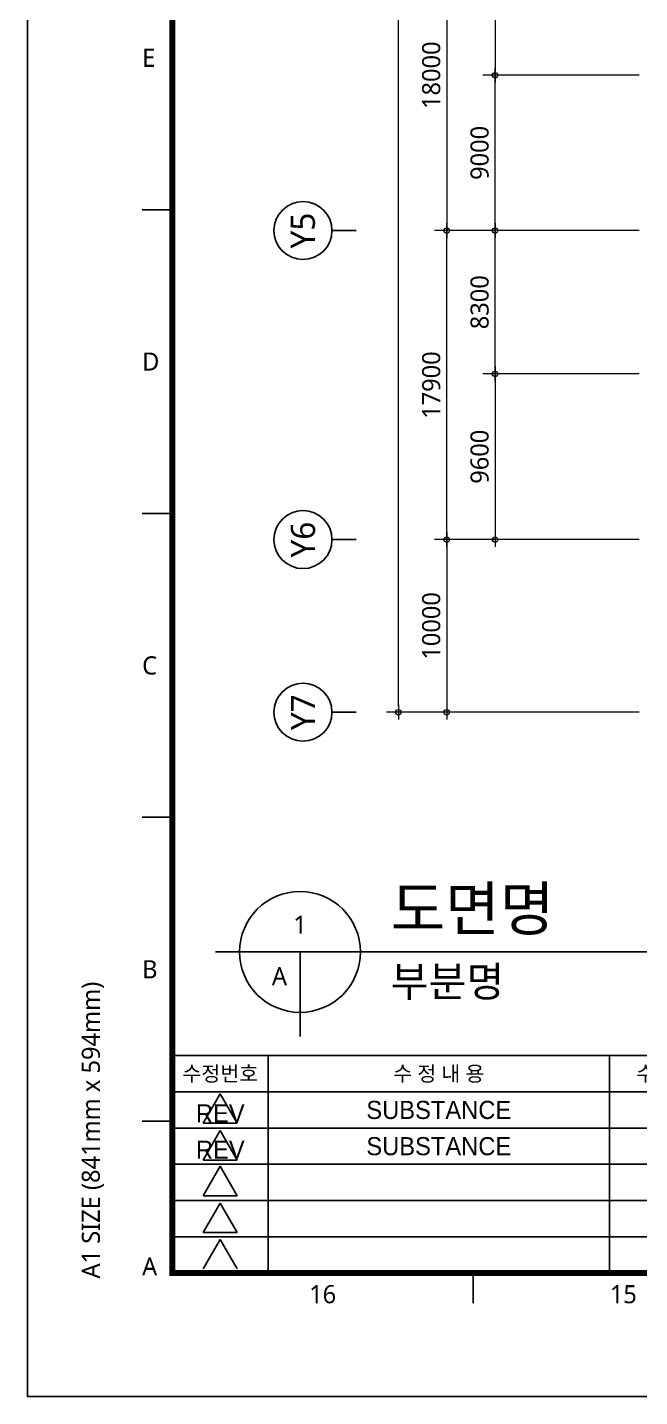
# Model space of a CAD drawing. Header units: millimetres. Extents: x -17369 to 294000, y -718917 to 220315.
# Drawn here: x 0 to 35476, y 0 to 79312 of the extents above; entities that cross this region are included whole.
import ezdxf
from ezdxf.enums import TextEntityAlignment as Align

# ---------------------------------------------------------------- set-up
doc = ezdxf.new("R2010")
doc.units = ezdxf.units.MM
doc.header["$LTSCALE"] = 350
doc.linetypes.add('FORM$0$KIA-Form$2$XKITLINE00', pattern=[0])
doc.layers.get('Defpoints').update_dxf_attribs({"color": 181})
for name, color, linetype in [('A-TEXT', 7, 'Continuous'), ('Bubble', 3, 'Continuous'), ('FORM$0$KIA-Form$2$A-FORM', 7, 'Continuous'), ('title', 7, 'Continuous')]:
    doc.layers.add(name, color=color, linetype=linetype)
doc.layers.add('DIM', color=1, linetype='Continuous', lineweight=5)
doc.layers.add('X-200-S-COL$0$Defpoint', color=171, linetype='Continuous', plot=False)
doc.styles.add('FORM$0$맑은고딕', font='malgun.ttf')
doc.styles.get("Standard").update_dxf_attribs({"font": ''})
doc.styles.add('맑은고딕', font='malgun.ttf')
doc.styles.get('Standard').set_extended_font_data('Gulim')

# ---------------------------------------------------------------- blocks, each defined once
blk = doc.blocks.new('X-200-S-COL$0$Form-Bo')
blk.add_lwpolyline([(0, 207900), (294000, 207900), (294000, 0), (0, 0)], close=True)
blk = doc.blocks.new('DIMDOT')
at = {"color": 0, "linetype": 'ByBlock'}
blk.add_line((-1.2, 0), (1.2, 0), dxfattribs=at)
at = {"color": 3}
blk.add_circle((0, 0), 0.45, dxfattribs=at)

msp = doc.modelspace()

# ---------------------------------------------------------------- linework, layer by layer
at = {"layer": 'Bubble', "color": 7}
for p, q in [((17650, 67542.6), (19050, 67542.6)), ((17650, 49642.6), (19050, 49642.6)), ((17650, 39642.6), (19050, 39642.6))]:
    msp.add_line(p, q, dxfattribs=at)
for centre in [(15970, 67542.6), (15970, 49642.6), (15970, 39642.6)]:
    msp.add_circle(centre, 1680, dxfattribs=at)
at = {"layer": 'Defpoints', "color": 3}
msp.add_lwpolyline([(0, 207900), (294000, 207900), (294000, 0), (0, 0)], close=True, dxfattribs=at)
at = {"layer": 'DIM', "color": 1, "transparency": 16777216}
for p, q in [((21500, 39992.6), (21500, 170392.6)), ((24300, 85192.6), (24300, 67892.6)), ((27100, 85192.6), (27100, 76892.6)), ((35450, 76542.6), (26400, 76542.6)), ((35450, 76542.6), (26400, 76542.6)), ((27100, 67892.6), (27100, 76192.6)), ((35450, 67542.6), (23600, 67542.6)), ((35450, 67542.6), (23600, 67542.6)), ((35450, 67542.6), (26400, 67542.6)), ((35450, 67542.6), (26400, 67542.6)), ((24300, 49992.6), (24300, 67192.6)), ((27100, 59592.6), (27100, 67192.6)), ((35450, 59242.6), (26400, 59242.6)), ((35450, 59242.6), (26400, 59242.6)), ((27100, 58892.6), (27100, 49992.6)), ((35450, 49642.6), (23600, 49642.6)), ((35450, 49642.6), (23600, 49642.6)), ((24300, 49292.6), (24300, 39992.6)), ((35450, 49642.6), (26400, 49642.6)), ((35450, 39642.6), (20800, 39642.6)), ((35450, 39642.6), (23600, 39642.6))]:
    msp.add_line(p, q, dxfattribs=at)
at = {"layer": 'FORM$0$KIA-Form$2$A-FORM'}
for p, q in [((6650, 68752.7), (8400, 68752.7)), ((6650, 51154), (8400, 51154)), ((6650, 33555.4), (8400, 33555.4)), ((6650, 15956.7), (8400, 15956.7)), ((25821.7, 5407.4), (25821.7, 7157.4))]:
    msp.add_line(p, q, dxfattribs=at)
at = {"layer": 'FORM$0$KIA-Form$2$A-FORM', "color": 0, "linetype": 'FORM$0$KIA-Form$2$XKITLINE00'}
for p, q in [((13956.5, 19757.4), (13956.5, 7157.4)), ((33721.1, 19757.4), (33721.1, 7157.4)), ((11178.3, 17541.8), (10193.3, 15835.7)), ((12163.2, 15835.7), (11178.3, 17541.8)), ((10193.3, 15835.7), (12163.2, 15835.7)), ((11178.3, 15409.2), (10193.3, 13703.2)), ((11178.3, 15409.2), (10193.3, 13703.2)), ((12163.2, 13703.2), (11178.3, 15409.2)), ((12163.2, 13703.2), (11178.3, 15409.2)), ((10193.3, 13703.2), (12163.2, 13703.2)), ((10193.3, 13703.2), (12163.2, 13703.2)), ((11178.3, 13341.8), (10193.3, 11635.7)), ((12163.2, 11635.7), (11178.3, 13341.8)), ((10193.3, 11635.7), (12163.2, 11635.7)), ((11178.3, 11209.2), (10193.3, 9503.2)), ((11178.3, 11209.2), (10193.3, 9503.2)), ((12163.2, 9503.2), (11178.3, 11209.2)), ((12163.2, 9503.2), (11178.3, 11209.2)), ((10193.3, 9503.2), (12163.2, 9503.2)), ((10193.3, 9503.2), (12163.2, 9503.2)), ((11178.3, 9109.2), (10193.3, 7403.2)), ((11178.3, 9109.2), (10193.3, 7403.2)), ((12163.2, 7403.2), (11178.3, 9109.2)), ((12163.2, 7403.2), (11178.3, 9109.2))]:
    msp.add_line(p, q, dxfattribs=at)
at = {"layer": 'FORM$0$KIA-Form$2$A-FORM', "color": 6, "const_width": 350}
msp.add_lwpolyline([(287147, 7157.4), (287147, 200742.6), (8400, 200742.6), (8400, 7157.4)], close=True, dxfattribs=at)
at = {"layer": 'FORM$0$KIA-Form$2$A-FORM', "color": 0, "linetype": 'FORM$0$KIA-Form$2$XKITLINE00'}
for points in [[(8400, 19757.4), (287147, 19757.4)], [(8400, 17657.4), (87042.3, 17657.4)], [(8400, 15557.4), (87042.3, 15557.4)], [(8400, 13457.4), (87042.3, 13457.4)], [(8400, 11357.4), (87042.3, 11357.4)], [(8400, 9257.4), (87042.3, 9257.4)]]:
    msp.add_lwpolyline(points, dxfattribs=at)
at = {"layer": 'title'}
for p, q in [((10897.2, 25757.4), (60797.2, 25757.4)), ((15797.2, 25757.4), (15797.2, 20857.4))]:
    msp.add_line(p, q, dxfattribs=at)
msp.add_circle((15797.2, 25757.4), 3500, dxfattribs=at)
at = {"layer": 'X-200-S-COL$0$Defpoint'}
msp.add_lwpolyline([(8400, 200742.6), (253797.2, 200742.6), (253797.2, 19757.4), (8400, 19757.4)], close=True, dxfattribs=at)

# ---------------------------------------------------------------- block references
at = {"layer": 'DIM', "color": 1, "transparency": 16777216, "xscale": 350, "yscale": 350, "zscale": 350}
for p, rotation in [((27100, 76542.6), 270), ((27100, 76542.6), 90), ((24300, 67542.6), 90), ((24300, 67542.6), 270), ((27100, 67542.6), 90), ((27100, 67542.6), 270), ((27100, 59242.6), 270), ((27100, 59242.6), 90), ((24300, 49642.6), 90), ((24300, 49642.6), 270), ((27100, 49642.6), 270), ((21500, 39642.6), 270), ((24300, 39642.6), 270)]:
    msp.add_blockref('DIMDOT', p, dxfattribs=dict(at, rotation=rotation))
at = {"layer": 'X-200-S-COL$0$Defpoint'}
msp.add_blockref('X-200-S-COL$0$Form-Bo', (0, 0), dxfattribs=at)

# ---------------------------------------------------------------- texts
at = {"layer": 'A-TEXT'}
for tag, text, p in [('REV', '0', (11178.3, 16404.4)), ('SUBSTANCE', 'NONE', (23838.8, 16607.4)), ('REV', '0', (11178.3, 14304.4)), ('SUBSTANCE', 'NONE', (23838.8, 14507.4))]:
    msp.add_attdef(tag, text=text, height=1050, dxfattribs=at).set_placement(p, align=Align.MIDDLE_CENTER)
at = {"layer": 'Bubble', "color": 2, "style": '맑은고딕'}
for s, p in [('Y5', (15970, 67542.6)), ('Y6', (15970, 49642.6)), ('Y7', (15970, 39642.6))]:
    msp.add_text(s, height=1400, rotation=90, dxfattribs=at).set_placement(p, align=Align.MIDDLE)
at = {"layer": 'DIM', "color": 3, "transparency": 16777216, "char_height": 1050, "attachment_point": 5, "rotation": 90, "style": '맑은고딕'}
for s, insert in [('\\A1;18000', (23404.7, 76542.6)), ('\\A1;9000', (26207.5, 72042.6)), ('\\A1;8300', (26207.5, 63392.6)), ('\\A1;17900', (23404.7, 58592.6)), ('\\A1;9600', (26207.5, 54442.6)), ('\\A1;10000', (23404.7, 44642.6))]:
    msp.add_mtext(s, dxfattribs=dict(at, insert=insert))
at = {"layer": 'FORM$0$KIA-Form$2$A-FORM', "color": 4, "style": 'FORM$0$맑은고딕'}
for s, p in [('E', (6650, 77552)), ('D', (6650, 59953.4)), ('C', (6650, 42354.7)), ('B', (6650, 24756)), ('A', (6650, 7542.6))]:
    msp.add_text(s, height=1050, dxfattribs=at).set_placement(p, align=Align.MIDDLE_LEFT)
msp.add_text('A1 SIZE (841mm x 594mm)', height=1050, rotation=90, dxfattribs=at).set_placement((4200, 6842.6))
at = {"layer": 'FORM$0$KIA-Form$2$A-FORM', "color": 0, "style": 'FORM$0$맑은고딕'}
for s, p in [('수정번호', (11178.3, 18707.4)), ('수 정 내 용', (23838.8, 18707.4)), ('수 정 일', (37221.1, 18707.4))]:
    msp.add_text(s, height=875, dxfattribs=at).set_placement(p, align=Align.MIDDLE_CENTER)
at = {"layer": 'FORM$0$KIA-Form$2$A-FORM', "color": 4, "style": 'FORM$0$맑은고딕'}
for s, p in [('16', (17110.8, 5407.4)), ('15', (34532.5, 5407.4))]:
    msp.add_text(s, height=1050, dxfattribs=at).set_placement(p, align=Align.CENTER)
at = {"layer": 'title', "color": 3, "style": '맑은고딕'}
msp.add_attdef('도면명', text='', height=2520, dxfattribs=at).set_placement((21047.2, 26247.4), align=Align.BOTTOM_LEFT)
msp.add_attdef('1', text='', height=1050, dxfattribs=at).set_placement((15797.2, 26807.4), align=Align.CENTER)
msp.add_attdef('A', text='', height=1050, dxfattribs=at).set_placement((14607.2, 24357.4), align=Align.MIDDLE_CENTER)
msp.add_attdef('부분명', text='(계단#1)', height=1750, dxfattribs=at).set_placement((21047.2, 24917.4), align=Align.TOP_LEFT)

doc.saveas('drawing.dxf')
